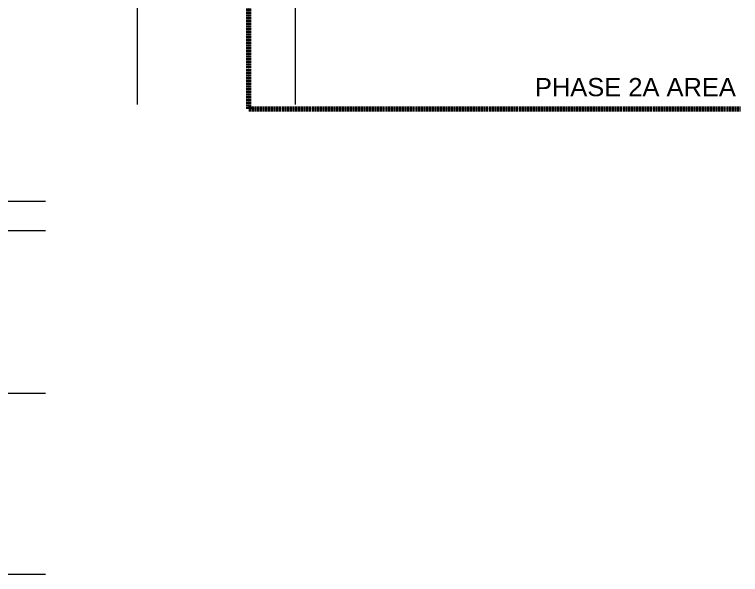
# Model space of a CAD drawing. Header units: inches. Extents: x -956 to 1409, y -1120 to 895.
# Drawn here: x 453 to 1409, y -1042 to -305 of the extents above; entities that cross this region are included whole.
import ezdxf

# ---------------------------------------------------------------- set-up
doc = ezdxf.new("R2010")
doc.units = ezdxf.units.IN
doc.header["$MEASUREMENT"] = 0
for name, pattern in [('Double Dash 3_8_', [1, 0.375, -0.125, 0.125, -0.125, 0.125, -0.125]), ('Grid Line', [0.875, 0.5, -0.125, 0.125, -0.125]), ('Grid Line 1_2_', [0.875, 0.5, -0.125, 0.125, -0.125]), ('Grid Line 1_4_', [0.4375, 0.25, -0.0625, 0.0625, -0.0625])]:
    doc.linetypes.add(name, pattern=pattern)
for name, color, linetype, lineweight in [('A-DETL', 90, 'Continuous', 9), ('G-ANNO-TEXT', 231, 'Continuous', 9), ('S-GRID', 1, 'Continuous', 9)]:
    doc.layers.add(name, color=color, linetype=linetype, lineweight=lineweight)
doc.styles.add('Arial_3', font='arial.ttf', dxfattribs={"height": 24})

# ---------------------------------------------------------------- blocks, each defined once
blk = doc.blocks.new('18433_1 - AEO NY - CENTRAL_rvt-1-7TH FLOOR TELECOM RCP')
at = {"layer": 'S-GRID', "linetype": 'Grid Line 1_4_'}
for p, q in [((615.18, -423.37), (615.18, 870.85)), ((823.15, -423.37), (823.15, 870.85))]:
    blk.add_line(p, q, dxfattribs=at)
blk = doc.blocks.new('5649_structural model_2019_rvt-1-7TH FLOOR TELECOM RCP')
at = {"layer": 'S-GRID', "linetype": 'Grid Line', "lineweight": 13}
for p, q in [((615.18, -327.37), (615.18, 774.85)), ((823.15, -327.37), (823.15, 774.85))]:
    blk.add_line(p, q, dxfattribs=at)
at = {"layer": 'S-GRID', "linetype": 'Grid Line 1_2_', "lineweight": 13}
for p, q in [((615.18, -423.37), (615.18, -327.37)), ((823.15, -423.37), (823.15, -327.37)), ((494.09, -551.12), (398.09, -551.12)), ((494.09, -589.74), (398.09, -589.74)), ((494.09, -803.74), (398.09, -803.74)), ((494.09, -1042.12), (398.09, -1042.12))]:
    blk.add_line(p, q, dxfattribs=at)

msp = doc.modelspace()

# ---------------------------------------------------------------- linework, layer by layer
at = {"layer": 'A-DETL', "linetype": 'Double Dash 3_8_', "lineweight": 140}
for p, q in [((761.27, -243.24), (761.27, -429.24)), ((761.27, -429.24), (1409.27, -429.24))]:
    msp.add_line(p, q, dxfattribs=at)

# ---------------------------------------------------------------- block references
at = {"lineweight": 5}
for name in ['18433_1 - AEO NY - CENTRAL_rvt-1-7TH FLOOR TELECOM RCP', '5649_structural model_2019_rvt-1-7TH FLOOR TELECOM RCP']:
    msp.add_blockref(name, (0, 0), dxfattribs=at)

# ---------------------------------------------------------------- texts
at = {"layer": 'G-ANNO-TEXT', "color": 7, "insert": (1138.61, -388.46), "char_height": 24, "width": 318.756, "attachment_point": 1, "style": 'Arial_3'}
msp.add_mtext('PHASE 2A AREA', dxfattribs=at)

doc.saveas('drawing.dxf')
